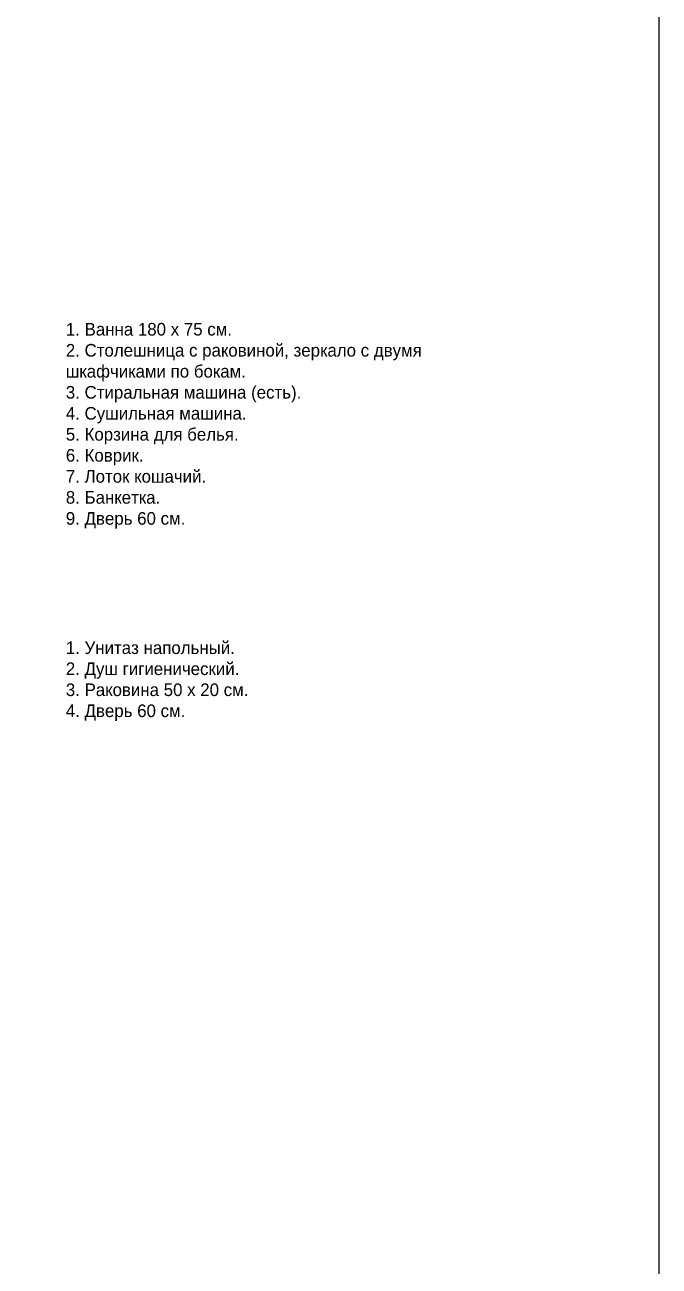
# Model space of a CAD drawing. Header units: millimetres. Extents: x -2161 to 29909, y 190 to 21725.
# Drawn here: x 15639 to 19160, y 7536 to 14428 of the extents above; entities that cross this region are included whole.
import ezdxf

# ---------------------------------------------------------------- set-up
doc = ezdxf.new("R2010")
doc.units = ezdxf.units.MM
doc.layers.add('100 noprint', color=1, linetype='Continuous', plot=False)
doc.styles.get("Standard").update_dxf_attribs({"font": 'Ubuntu-R.ttf'})

msp = doc.modelspace()

# ---------------------------------------------------------------- linework, layer by layer
at = {"layer": '100 noprint'}
msp.add_lwpolyline([(-2160.605, 20253.528), (-2160.605, 189.863), (19159.948, 189.863), (19159.948, 20253.528)], close=True, dxfattribs=at)

# ---------------------------------------------------------------- texts
at = {"char_height": 70, "width": 2318.60368, "attachment_point": 1}
for s, insert in [('{1. Ванна 180 х 75 см.\\P2. Столешница с раковиной, зеркало с двумя шкафчиками по бокам.\\P3. Стиральная машина (есть).\\P4. Сушильная машина.\\P5. Корзина для белья.\\P6. Коврик.\\P7. Лоток кошачий.\\P8. Банкетка.\\P9. Дверь 60 см.}', (15866.596, 12772.761)), ('{1. Унитаз напольный.\\P2. Душ гигиенический.\\P3. Раковина 50 х 20 см.\\P4. Дверь 60 см.}', (15866.596, 11004.57))]:
    msp.add_mtext(s, dxfattribs=dict(at, insert=insert))

doc.saveas('drawing.dxf')
